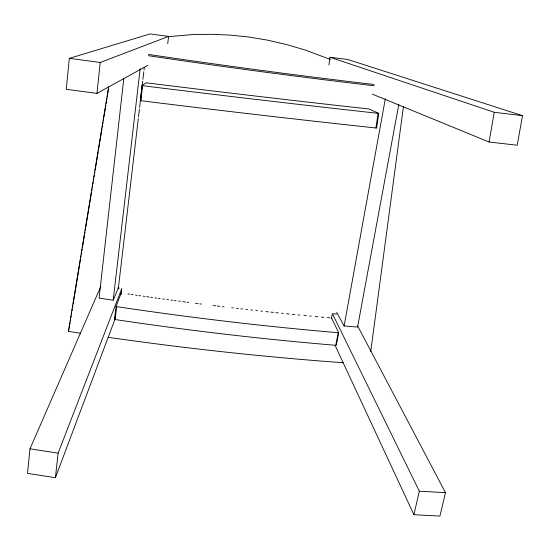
<?xml version="1.0" encoding="UTF-8"?>
<svg xmlns="http://www.w3.org/2000/svg" width="550" height="550" viewBox="0 0 550 550"><rect width="100%" height="100%" fill="white"/><g stroke="black" fill="none" stroke-linecap="round" stroke-linejoin="round"><path stroke-width="0.82" d="M167.736 43.636L168.582 36.41L150.026 33.935L69.341 58.348L66.234 89.299L96.951 93.397L147.984 65.264M100.925 286.137L29.989 448.821L27.5 473.392L55.412 477.689L114.909 319.481M96.951 93.397L100.224 62.466L168.582 36.41M141.989 85.621L140.408 100.643L140.986 100.719A806.176 43.264 7 0 0 375.939 127.999L376.626 128.074L378.764 113.396L369.105 109.003A779.109 35.998 7 0 1 146.087 82.789L141.989 85.621L142.574 85.69A807.482 37.771 7 0 0 378.084 113.321M140.986 100.719L142.574 85.69M55.412 477.689L58.121 453.159L121.791 288.544M123.826 78.306L99.083 298.107L113.19 300.19L118.415 287.767L138.311 118.518M113.19 300.19L140.174 68.606M138.517 116.813L139.411 109.161M139.618 107.456L140.511 99.804M140.718 98.106L141.611 90.448M141.817 88.749L142.711 81.091M142.917 79.392L143.811 71.734M144.011 70.036L144.313 67.485M331.574 317.982L338.724 332.771L336.291 345.338L335.768 345.297A784.389 176.976 8.1 0 1 115.108 319.543L114.434 319.447L116.022 306.543L121.241 292.971M115.101 319.55L116.703 306.639L116.022 306.543M121.027 294.649L121.688 289.362M370.714 351.697L403.459 106.397M328.914 64.921L330.021 57.269L347.827 59.503L522.5 115.672L517.213 145.228L489.074 142.01L372.329 94.119M375.939 128.006L378.084 113.321L378.764 113.396M80.224 333.183A772.255 172.418 7.7 0 1 68.406 331.375L108.618 86.934M69.224 327.766L70.056 322.692M70.338 321.001L70.613 319.309M70.895 317.611L71.17 315.92M71.452 314.229L71.727 312.538M72.009 310.846L72.291 309.148M72.566 307.457L72.847 305.766M73.123 304.074L80.506 259.222M80.781 257.531L81.063 255.839M81.338 254.141L81.62 252.45M81.895 250.759L82.177 249.067M82.459 247.376L84.404 235.524M84.686 233.833L84.961 232.141M85.243 230.45L85.518 228.759M85.8 227.061L91.506 192.369M91.788 190.671L92.063 188.98M92.345 187.289L92.627 185.597M92.902 183.906L93.184 182.208M93.459 180.517L93.741 178.826M94.016 177.134L94.297 175.443M94.573 173.752L94.854 172.054M95.129 170.363L98.196 151.745M98.471 150.054L101.956 128.899M102.238 127.201L102.513 125.51M102.795 123.819L103.07 122.127M103.352 120.436L103.627 118.738M103.909 117.047L105.297 108.584M105.579 106.892L105.854 105.201M106.136 103.51L106.411 101.819M106.693 100.121L106.968 98.429M107.25 96.738L107.525 95.047M107.807 93.356L108.639 88.275M489.074 142.01L494.237 112.296L330.021 57.269M398.791 104.521L357.569 327.078L344.101 325.992L385.351 98.642M331.437 318.691L332.234 314.504M335.768 345.297L338.202 332.722L338.724 332.771M357.631 325.923L445.5 492.663L439.918 516.065L413.916 514.704L419.32 491.191L332.399 313.665M68.406 331.375L69.087 328.618M114.434 319.447L115.308 317.137M168.073 36.692L192.5 34.595L211.606 34.293L230.471 35.117L249.136 37.063L267.644 40.164L286.468 44.509L305.305 50.071L330.447 59.476M419.32 491.191L445.5 492.663M333.252 313.741L336.669 314.022M494.237 112.296L522.5 115.672M69.341 58.348L100.224 62.466M29.989 448.821L58.121 453.159M117.686 287.904L119.329 288.159M336.703 312.386L344.101 325.992M335.039 345.297L413.916 514.704M338.202 332.722A786.411 172.549 8.2 0 1 116.703 306.639M329.869 317.838A759.798 164.911 8.2 0 1 327.312 317.611M323.902 317.309A759.798 164.911 8.2 0 1 321.337 317.075M317.914 316.766A759.798 164.911 8.2 0 1 315.343 316.532M311.218 316.147A759.798 164.911 8.2 0 1 309.581 315.996M306.302 315.686A759.798 164.911 8.2 0 1 303.847 315.452M299.743 315.054A759.798 164.911 8.2 0 1 298.1 314.896M294.807 314.572A759.798 164.911 8.2 0 1 292.339 314.332M289.039 314.002A759.798 164.911 8.2 0 1 286.564 313.754M283.264 313.418A759.798 164.911 8.2 0 1 281.614 313.246M278.3 312.909A759.798 164.911 8.2 0 1 275.818 312.647M273.336 312.386A759.798 164.911 8.2 0 1 270.847 312.125M268.359 311.864A759.798 164.911 8.2 0 1 265.863 311.596M262.543 311.238A759.798 164.911 8.2 0 1 260.879 311.059M257.551 310.695A759.798 164.911 8.2 0 1 255.881 310.509M252.553 310.138A759.798 164.911 8.2 0 1 250.883 309.952M247.541 309.581A759.798 164.911 8.2 0 1 245.877 309.389M242.536 309.011A759.798 164.911 8.2 0 1 240.859 308.818M238.356 308.529A759.798 164.911 8.2 0 1 236.679 308.337M233.331 307.945A759.798 164.911 8.2 0 1 231.653 307.752M224.111 306.852A759.798 164.911 8.2 0 1 222.434 306.653M219.917 306.35A759.798 164.911 8.2 0 1 217.394 306.041M215.717 305.834A759.798 164.911 8.2 0 1 213.194 305.532M201.424 304.061A759.798 164.911 8.2 0 1 199.739 303.847M198.055 303.634A759.798 164.911 8.2 0 1 195.525 303.311M188.781 302.438A759.798 164.911 8.2 0 1 187.096 302.218M185.412 301.998A759.798 164.911 8.2 0 1 182.882 301.661M180.352 301.331A759.798 164.911 8.2 0 1 178.661 301.104M176.131 300.768A759.798 164.911 8.2 0 1 174.446 300.541M172.755 300.314A759.798 164.911 8.2 0 1 171.064 300.087M168.534 299.743A759.798 164.911 8.2 0 1 166.843 299.509M164.312 299.166A759.798 164.911 8.2 0 1 162.621 298.932M160.091 298.581A759.798 164.911 8.2 0 1 158.4 298.347M156.709 298.107A759.798 164.911 8.2 0 1 155.024 297.873M152.488 297.516A759.798 164.911 8.2 0 1 150.796 297.275M149.105 297.041A759.798 164.911 8.2 0 1 146.575 296.677M144.884 296.436A759.798 164.911 8.2 0 1 143.192 296.196M140.662 295.831A759.798 164.911 8.2 0 1 138.971 295.584M137.28 295.343A759.798 164.911 8.2 0 1 135.596 295.096M133.059 294.724A759.798 164.911 8.2 0 1 131.368 294.477M129.683 294.229A759.798 164.911 8.2 0 1 127.992 293.975M374.131 84.487A702.797 68.131 8.2 0 1 148.507 54.429M374.151 85.766A707.85 68.798 8.2 0 1 148.266 55.674M343.248 362.725A772.255 172.418 7.7 0 1 108.151 337.308"/></g></svg>
